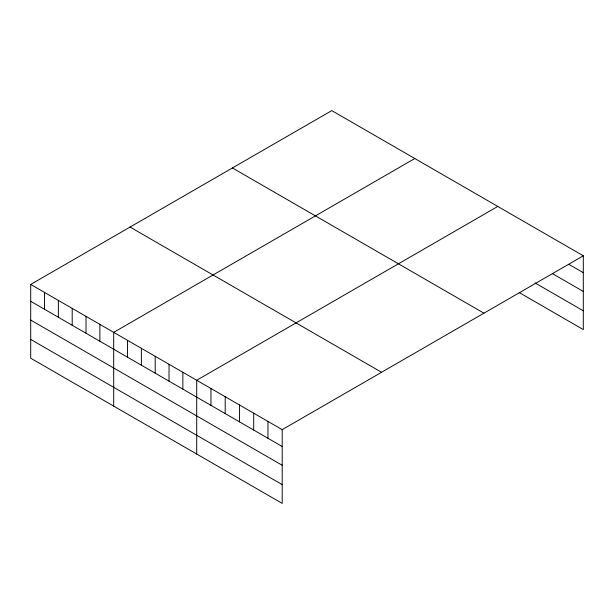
<?xml version="1.0" encoding="UTF-8"?>
<svg xmlns="http://www.w3.org/2000/svg" width="614" height="614" viewBox="0 0 614 614"><rect width="100%" height="100%" fill="white"/><g stroke="black" fill="none" stroke-linecap="round" stroke-linejoin="round"><path stroke-width="0.92" d="M583.3 255.808L282.21 429.639L282.21 503.403L30.7 358.192L30.7 284.428L331.79 110.597L583.3 255.808L583.3 329.572L519.168 292.54M414.788 158.519L113.697 332.351L113.697 406.115M497.785 206.434L196.695 380.266L196.695 454.03M569.048 264.442L583.3 272.67M552.423 273.621L583.3 291.45M535.001 282.908L583.3 310.791M232.43 167.96L483.939 313.171M130.061 227.065L381.57 372.276M30.7 284.428L282.21 429.639M30.7 301.297L282.21 446.508M30.7 320.071L282.21 465.282M30.7 339.419L282.21 484.623M267.957 421.411L267.957 438.273M253.705 413.184L253.705 430.046M239.452 404.956L239.452 421.818M225.2 396.721L225.2 413.59M210.947 388.493L210.947 405.363M182.865 372.284L182.865 389.146M169.034 364.294L169.034 381.164M155.196 356.312L155.196 373.174M141.366 348.322L141.366 365.192M127.535 340.333L127.535 357.202M99.867 324.361L99.867 341.231M86.029 316.379L86.029 333.241M72.199 308.389L72.199 325.259M58.368 300.399L58.368 317.269M44.53 292.417L44.53 309.279"/></g></svg>
